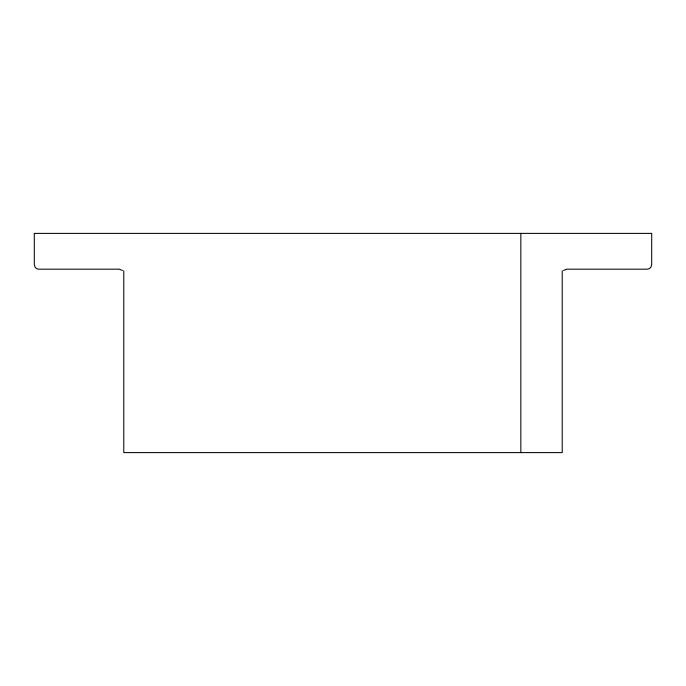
<?xml version="1.0" encoding="UTF-8"?>
<svg xmlns="http://www.w3.org/2000/svg" width="686" height="686" viewBox="0 0 686 686"><rect width="100%" height="100%" fill="white"/><g stroke="black" fill="none" stroke-linecap="round" stroke-linejoin="round"><path stroke-width="1.03" d="M563.532 270.49L566.696 269.178L647.224 269.178L649.256 268.689L650.843 267.334L651.7 264.702L651.7 233.386L34.3 233.386L34.3 264.702L35.157 267.334L36.744 268.689L38.776 269.178L119.304 269.178L122.468 270.49M562.22 270.816L562.22 452.606L123.78 452.606L123.78 270.816M520.837 233.386L520.837 452.614"/></g></svg>
